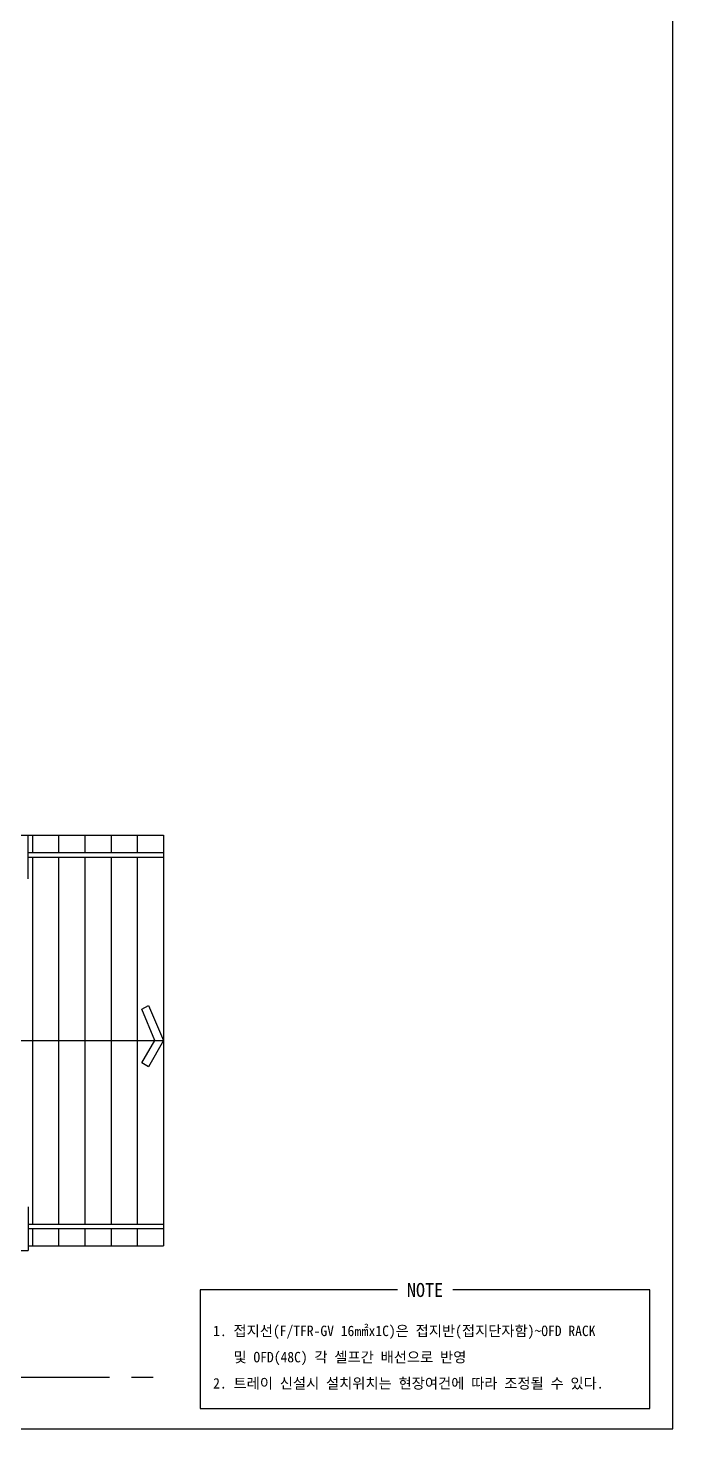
# Model space of a CAD drawing. Header units: millimetres. Extents: x 325100 to 356940, y -263436 to -238439.
# Drawn here: x 349560 to 356940, y -263436 to -247405 of the extents above; entities that cross this region are included whole.
import ezdxf
from ezdxf.enums import TextEntityAlignment as Align

# ---------------------------------------------------------------- set-up
doc = ezdxf.new("R2010")
doc.units = ezdxf.units.MM
doc.linetypes.add('A-CENTR01', pattern=[2, 1.25, -0.25, 0.25, -0.25])
for name, color, linetype in [('TN-MACL', 6, 'A-CENTR01'), ('TZ-BASE', 253, 'Continuous'), ('TZ-LINE', 4, 'Continuous'), ('TZ-TEX2', 3, 'Continuous')]:
    doc.layers.add(name, color=color, linetype=linetype)
doc.layers.add('TX-PAPR', color=2, linetype='Continuous', plot=False)
doc.styles.get("Standard").update_dxf_attribs({"font": 'GulimChe.ttf'})

msp = doc.modelspace()

# ---------------------------------------------------------------- linework, layer by layer
at = {"layer": 'TN-MACL', "ltscale": 1000}
msp.add_lwpolyline([(329243.6, -262840.9), (351194.3, -262840.9)], dxfattribs=at)
at = {"layer": 'TX-PAPR'}
msp.add_lwpolyline([(325100.3, -263435.5), (356940.3, -263435.5), (356940.3, -242795.5), (325100.3, -242795.5)], close=True, dxfattribs=at)
at = {"layer": 'TZ-BASE'}
for p, q in [((347460.4, -256640.9), (349560.4, -256640.9)), ((349560.4, -256640.9), (351110.4, -256640.9)), ((349560.4, -257140.9), (349560.4, -256640.9)), ((349610.4, -256640.9), (349610.4, -256840.9)), ((349910.4, -256640.9), (349910.4, -256840.9)), ((350210.4, -256640.9), (350210.4, -256840.9)), ((350510.4, -256640.9), (350510.4, -256840.9)), ((350810.4, -256640.9), (350810.4, -256840.9)), ((351110.4, -256640.9), (351110.4, -261340.9)), ((349560.4, -256840.9), (351110.4, -256840.9)), ((349560.4, -256890.9), (351110.4, -256890.9)), ((349610.4, -256890.9), (349610.4, -261090.9)), ((349910.4, -256890.9), (349910.4, -261090.9)), ((350210.4, -256890.9), (350210.4, -261090.9)), ((350510.4, -256890.9), (350510.4, -261090.9)), ((350810.4, -256890.9), (350810.4, -261090.9)), ((350862.9, -258633.2), (350937.4, -258590.2)), ((351011.4, -258990.4), (350862.9, -258633.2)), ((350937.4, -258590.2), (351110.4, -258990.9)), ((349010.4, -258990.9), (351110.4, -258990.9)), ((350862.9, -259247.6), (351011.4, -258990.4)), ((351110.4, -258990.9), (350937.4, -259290.6)), ((350937.4, -259290.6), (350862.9, -259247.6)), ((349560.4, -260892.5), (349560.4, -261392.5)), ((349560.4, -261090.9), (351110.4, -261090.9)), ((349560.4, -261140.9), (351110.4, -261140.9)), ((349610.4, -261140.9), (349610.4, -261340.9)), ((349910.4, -261140.9), (349910.4, -261340.9)), ((350210.4, -261140.9), (350210.4, -261340.9)), ((350510.4, -261140.9), (350510.4, -261340.9)), ((350810.4, -261140.9), (350810.4, -261340.9)), ((347460.4, -261392.5), (349560.4, -261392.5)), ((349556.4, -261340.9), (351110.4, -261340.9))]:
    msp.add_line(p, q, dxfattribs=at)
at = {"layer": 'TZ-LINE', "ltscale": 2, "elevation": 61.9}
msp.add_lwpolyline([(353786.3, -261845.1), (351530, -261845.1), (351530, -263199.9), (356676, -263199.9), (356676, -261845.1), (354419.8, -261845.1)], dxfattribs=at)

# ---------------------------------------------------------------- texts
at = {"layer": 'TZ-TEX2'}
msp.add_text('NOTE', height=160, dxfattribs=at).set_placement((354103, -261845.1, 61.9), align=Align.MIDDLE)
for s, p in [('1. 접지선(F/TFR-GV 16㎟x1C)은 접지반(접지단자함)~OFD RACK', (351678.7, -262313, 61.9)), ('   및 OFD(48C) 각 셀프간 배선으로 반영', (351678.7, -262613, 61.9)), ('2. 트레이 신설시 설치위치는 현장여건에 따라 조정될 수 있다.', (351678.7, -262913, 61.9))]:
    msp.add_text(s, height=120, dxfattribs=at).set_placement(p, align=Align.MIDDLE_LEFT)

doc.saveas('drawing.dxf')
